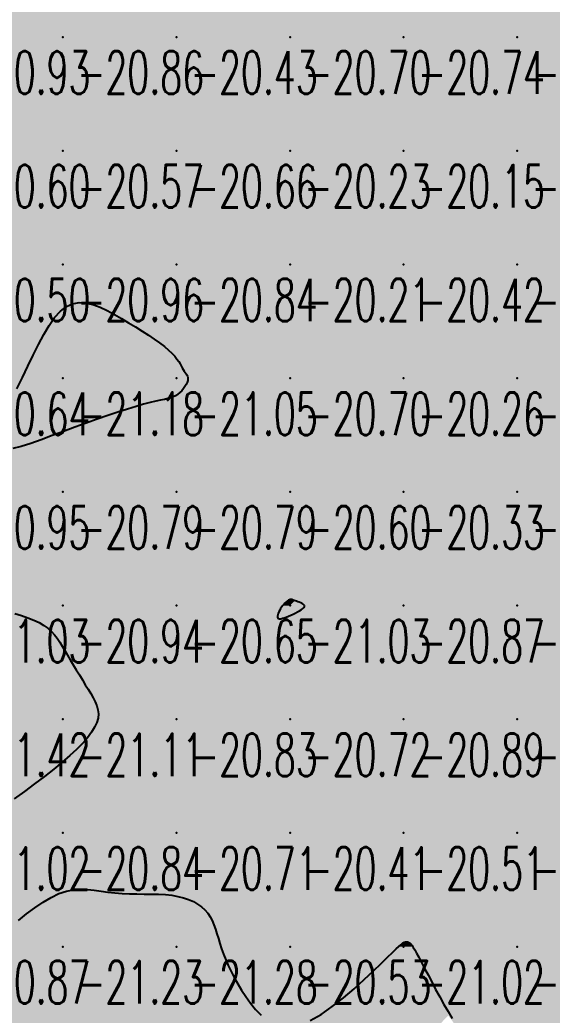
# Model space of a CAD drawing. Header units: millimetres. Extents: x 88261 to 90953, y 390274 to 392322.
# Drawn here: x 89396.5 to 89443.3, y 390511.2 to 390598.7 of the extents above; entities that cross this region are included whole.
import ezdxf
from ezdxf.enums import TextEntityAlignment as Align

# ---------------------------------------------------------------- set-up
doc = ezdxf.new("R2010")
doc.units = ezdxf.units.MM
doc.header["$LTSCALE"] = 25
for name, color, linetype in [('CN_03_00', 7, 'Continuous'), ('COTEAlt', 7, 'Continuous'), ('TN_COLORIAGE', 7, 'Continuous')]:
    doc.layers.add(name, color=color, linetype=linetype)
doc.styles.add('Simplex 1.0', font='Simplex.shx', dxfattribs={"width": 0.99, "height": 2.5})
doc.styles.get("Standard").update_dxf_attribs({"font": 'times.ttf'})

# ---------------------------------------------------------------- blocks, each defined once
blk = doc.blocks.new('COTE')
at = {"color": 0}
blk.add_point((0, 0), dxfattribs=at)
at = {"layer": 'COTEAlt'}
blk.add_attdef('ALT', text='', height=3.75, dxfattribs=at).set_placement((1.25, -1.25), align=Align.TOP_LEFT)

msp = doc.modelspace()

# ---------------------------------------------------------------- linework, layer by layer
at = {"layer": 'CN_03_00', "elevation": -21, "flags": 128}
for points in [[(89396.199, 390566.298), (89396.692, 390567.29), (89397.174, 390568.286), (89397.645, 390569.266), (89398.111, 390570.205), (89398.577, 390571.084), (89399.05, 390571.878), (89399.535, 390572.567), (89400.037, 390573.129), (89400.564, 390573.54), (89401.118, 390573.787), (89401.697, 390573.883), (89402.296, 390573.849), (89402.91, 390573.708), (89403.535, 390573.479), (89404.166, 390573.184), (89404.798, 390572.844), (89405.427, 390572.481), (89406.046, 390572.113), (89406.65, 390571.745), (89407.232, 390571.38), (89407.784, 390571.022), (89408.3, 390570.673), (89408.771, 390570.337), (89409.192, 390570.015), (89409.555, 390569.712), (89409.856, 390569.429), (89410.1, 390569.166), (89410.296, 390568.924), (89410.452, 390568.701), (89410.578, 390568.497), (89410.681, 390568.311), (89410.771, 390568.144), (89410.856, 390567.995), (89410.941, 390567.862), (89411.026, 390567.742), (89411.104, 390567.63), (89411.172, 390567.521), (89411.225, 390567.411), (89411.258, 390567.294), (89411.267, 390567.167), (89411.248, 390567.024), (89411.196, 390566.862), (89411.114, 390566.687), (89411.005, 390566.504), (89410.872, 390566.32), (89410.719, 390566.14), (89410.55, 390565.972), (89410.366, 390565.82), (89410.171, 390565.693), (89409.967, 390565.592), (89409.745, 390565.513), (89409.492, 390565.444), (89409.197, 390565.378), (89408.849, 390565.304), (89408.436, 390565.215), (89407.946, 390565.099), (89407.369, 390564.948), (89406.697, 390564.756), (89405.938, 390564.524), (89405.106, 390564.257), (89404.214, 390563.96), (89403.275, 390563.637), (89402.302, 390563.294), (89401.308, 390562.934), (89400.307, 390562.562), (89399.313, 390562.187), (89398.347, 390561.827), (89397.434, 390561.505), (89396.596, 390561.243), (89395.857, 390561.064)], [(89396.046, 390546.549), (89396.628, 390546.365), (89397.189, 390546.17), (89397.714, 390545.962), (89398.187, 390545.74), (89398.595, 390545.502), (89398.945, 390545.247), (89399.248, 390544.974), (89399.514, 390544.681), (89399.754, 390544.368), (89399.979, 390544.034), (89400.198, 390543.677), (89400.423, 390543.296), (89400.662, 390542.891), (89400.914, 390542.467), (89401.175, 390542.031), (89401.441, 390541.588), (89401.708, 390541.145), (89401.973, 390540.708), (89402.233, 390540.283), (89402.482, 390539.877), (89402.718, 390539.493), (89402.931, 390539.127), (89403.113, 390538.773), (89403.255, 390538.424), (89403.348, 390538.074), (89403.384, 390537.717), (89403.352, 390537.345), (89403.244, 390536.954), (89403.054, 390536.536), (89402.779, 390536.092), (89402.423, 390535.62), (89401.986, 390535.121), (89401.47, 390534.594), (89400.875, 390534.04), (89400.204, 390533.457), (89399.457, 390532.846), (89398.64, 390532.209), (89397.771, 390531.555), (89396.876, 390530.897), (89395.977, 390530.246)], [(89396.342, 390519.543), (89397.062, 390520.115), (89397.789, 390520.659), (89398.513, 390521.154), (89399.224, 390521.576), (89399.914, 390521.905), (89400.574, 390522.125), (89401.209, 390522.247), (89401.825, 390522.291), (89402.429, 390522.274), (89403.027, 390522.214), (89403.625, 390522.131), (89404.228, 390522.042), (89404.845, 390521.966), (89405.478, 390521.916), (89406.124, 390521.889), (89406.773, 390521.878), (89407.421, 390521.873), (89408.06, 390521.866), (89408.682, 390521.851), (89409.28, 390521.817), (89409.848, 390521.758), (89410.38, 390521.667), (89410.874, 390521.544), (89411.329, 390521.389), (89411.745, 390521.204), (89412.121, 390520.99), (89412.457, 390520.749), (89412.753, 390520.481), (89413.007, 390520.188), (89413.22, 390519.872), (89413.4, 390519.532), (89413.555, 390519.17), (89413.692, 390518.787), (89413.819, 390518.384), (89413.946, 390517.962), (89414.079, 390517.521), (89414.227, 390517.062), (89414.397, 390516.587), (89414.591, 390516.096), (89414.811, 390515.59), (89415.06, 390515.069), (89415.337, 390514.535), (89415.645, 390513.987), (89415.985, 390513.427), (89416.36, 390512.855), (89416.77, 390512.277), (89417.222, 390511.717), (89417.721, 390511.205)], [(89422.029, 390510.74), (89422.983, 390511.287), (89423.964, 390511.966), (89424.943, 390512.733), (89425.892, 390513.542), (89426.784, 390514.348), (89427.589, 390515.106), (89428.281, 390515.772), (89428.838, 390516.31), (89429.27, 390516.727), (89429.596, 390517.04), (89429.833, 390517.264), (89430, 390517.416), (89430.113, 390517.513), (89430.191, 390517.57), (89430.251, 390517.605), (89430.308, 390517.631), (89430.365, 390517.65), (89430.423, 390517.663), (89430.48, 390517.669), (89430.538, 390517.668), (89430.595, 390517.659), (89430.652, 390517.644), (89430.709, 390517.621), (89430.766, 390517.588), (89430.828, 390517.538), (89430.9, 390517.46), (89430.987, 390517.344), (89431.094, 390517.181), (89431.226, 390516.96), (89431.389, 390516.672), (89431.586, 390516.306), (89431.823, 390515.857), (89432.094, 390515.335), (89432.395, 390514.756), (89432.721, 390514.135), (89433.066, 390513.487), (89433.424, 390512.827), (89433.791, 390512.169), (89434.161, 390511.53), (89434.526, 390510.921)]]:
    msp.add_lwpolyline(points, dxfattribs=at)
msp.add_lwpolyline([(89419.426, 390546.977), (89419.344, 390546.835), (89419.27, 390546.692), (89419.21, 390546.553), (89419.166, 390546.423), (89419.143, 390546.307), (89419.146, 390546.21), (89419.177, 390546.139), (89419.239, 390546.096), (89419.331, 390546.08), (89419.449, 390546.088), (89419.59, 390546.118), (89419.749, 390546.166), (89419.925, 390546.229), (89420.113, 390546.305), (89420.311, 390546.39), (89420.513, 390546.482), (89420.715, 390546.578), (89420.908, 390546.677), (89421.087, 390546.778), (89421.243, 390546.878), (89421.371, 390546.975), (89421.463, 390547.068), (89421.512, 390547.154), (89421.514, 390547.233), (89421.475, 390547.305), (89421.402, 390547.37), (89421.304, 390547.43), (89421.188, 390547.484), (89421.064, 390547.533), (89420.938, 390547.579), (89420.82, 390547.621), (89420.715, 390547.661), (89420.623, 390547.696), (89420.541, 390547.727), (89420.466, 390547.75), (89420.397, 390547.765), (89420.33, 390547.77), (89420.262, 390547.764), (89420.192, 390547.746), (89420.118, 390547.713), (89420.038, 390547.667), (89419.955, 390547.607), (89419.87, 390547.533), (89419.782, 390547.447), (89419.693, 390547.348), (89419.603, 390547.236), (89419.514, 390547.112), (89419.426, 390546.977)], close=True, dxfattribs=at)
at = {"layer": 'TN_COLORIAGE', "color": 223}
for points in [[(89390.249, 390597.239, -20.385), (89400.249, 390597.239, -20.385), (89400.249, 390607.239, -20.385)], [(89390.249, 390607.239, -20.385), (89390.249, 390597.239, -20.385), (89400.249, 390607.239, -20.385)], [(89400.249, 390597.239, -20.434), (89410.249, 390597.239, -20.434), (89410.249, 390607.239, -20.434)], [(89400.249, 390607.239, -20.434), (89400.249, 390597.239, -20.434), (89410.249, 390607.239, -20.434)], [(89410.249, 390597.239, -20.879), (89420.249, 390597.239, -20.879), (89420.249, 390607.239, -20.879)], [(89410.249, 390607.239, -20.879), (89410.249, 390597.239, -20.879), (89420.249, 390607.239, -20.879)], [(89420.249, 390597.239, -20.708), (89430.249, 390597.239, -20.708), (89430.249, 390607.239, -20.708)], [(89420.249, 390607.239, -20.708), (89420.249, 390597.239, -20.708), (89430.249, 390607.239, -20.708)], [(89430.249, 390597.239, -20.625), (89440.249, 390597.239, -20.625), (89440.249, 390607.239, -20.625)], [(89430.249, 390607.239, -20.625), (89430.249, 390597.239, -20.625), (89440.249, 390607.239, -20.625)], [(89440.249, 390607.239, -20), (89447.986, 390607.239, -20), (89440.249, 390597.239, -20), (89446.441, 390603.432, -20)], [(89445.792, 390597.239, -20.297), (89446.441, 390603.432, -20.297), (89440.249, 390597.239, -20.297)], [(89390.249, 390587.239, -20.856), (89400.249, 390587.239, -20.856), (89400.249, 390597.239, -20.856)], [(89390.249, 390597.239, -20.856), (89390.249, 390587.239, -20.856), (89400.249, 390597.239, -20.856)], [(89400.249, 390587.239, -20.43), (89410.249, 390587.239, -20.43), (89410.249, 390597.239, -20.43)], [(89400.249, 390597.239, -20.43), (89400.249, 390587.239, -20.43), (89410.249, 390597.239, -20.43)], [(89410.249, 390587.239, -20.696), (89420.249, 390587.239, -20.696), (89420.249, 390597.239, -20.696)], [(89410.249, 390597.239, -20.696), (89410.249, 390587.239, -20.696), (89420.249, 390597.239, -20.696)], [(89420.249, 390597.239, -20.735), (89420.249, 390587.239, -20.735), (89430.249, 390597.239, -20.735)], [(89420.249, 390587.239, -20.735), (89430.249, 390587.239, -20.735), (89430.249, 390597.239, -20.735)], [(89430.249, 390587.239, -20.297), (89440.249, 390587.239, -20.297), (89440.249, 390597.239, -20.297)], [(89430.249, 390597.239, -20.297), (89430.249, 390587.239, -20.297), (89440.249, 390597.239, -20.297)], [(89440.249, 390597.239, -20), (89445.792, 390597.239, -20), (89440.249, 390587.239, -20), (89444.138, 390591.129, -20)], [(89440.249, 390587.239, -20), (89444.138, 390591.129, -20), (89450.249, 390587.239, -20), (89450.249, 390587.273, -20)], [(89390.249, 390577.239, -20.567), (89400.249, 390577.239, -20.567), (89400.249, 390587.239, -20.567)], [(89390.249, 390587.239, -20.567), (89390.249, 390577.239, -20.567), (89400.249, 390587.239, -20.567)], [(89400.249, 390577.239, -20.657), (89410.249, 390577.239, -20.657), (89410.249, 390587.239, -20.657)], [(89400.249, 390587.239, -20.657), (89400.249, 390577.239, -20.657), (89410.249, 390587.239, -20.657)], [(89410.249, 390577.239, -20.235), (89420.249, 390577.239, -20.235), (89420.249, 390587.239, -20.235)], [(89410.249, 390587.239, -20.235), (89410.249, 390577.239, -20.235), (89420.249, 390587.239, -20.235)], [(89420.249, 390587.239, -20.15), (89420.249, 390577.239, -20.15), (89430.249, 390587.239, -20.15)], [(89420.249, 390577.239, -20.15), (89430.249, 390577.239, -20.15), (89430.249, 390587.239, -20.15)], [(89430.249, 390587.239, -20.152), (89430.249, 390577.239, -20.152), (89440.249, 390587.239, -20.152)], [(89430.249, 390577.239, -20.152), (89440.249, 390577.239, -20.152), (89440.249, 390587.239, -20.152)], [(89440.249, 390577.239, -20.001), (89450.249, 390577.239, -20.001), (89450.249, 390587.239, -20.001)], [(89440.249, 390587.239, -20.001), (89440.249, 390577.239, -20.001), (89450.249, 390587.239, -20.001)], [(89400.249, 390575.374, -20.641), (89396.872, 390567.239, -20.641), (89400.249, 390577.239, -20.641), (89390.249, 390567.239, -20.641)], [(89390.249, 390577.239, -20.958), (89390.249, 390567.239, -20.958), (89400.249, 390577.239, -20.958)], [(89400.249, 390575.374, -20.835), (89405.515, 390572.506, -20.835), (89400.249, 390577.239, -20.835), (89410.249, 390577.239, -20.835)], [(89410.249, 390569.489, -20.835), (89405.515, 390572.506, -20.835), (89410.249, 390577.239, -20.835)], [(89410.249, 390569.489, -20.212), (89410.82, 390567.811, -20.212), (89410.249, 390577.239, -20.212), (89420.249, 390577.239, -20.212)], [(89411.604, 390567.239, -20.212), (89410.82, 390567.811, -20.212), (89420.249, 390567.239, -20.212), (89420.249, 390577.239, -20.212)], [(89420.249, 390577.239, -20.421), (89420.249, 390567.239, -20.421), (89430.249, 390577.239, -20.421)], [(89420.249, 390567.239, -20.421), (89430.249, 390567.239, -20.421), (89430.249, 390577.239, -20.421)], [(89430.249, 390577.239, -20.951), (89430.249, 390567.239, -20.951), (89440.249, 390577.239, -20.951)], [(89430.249, 390567.239, -20.951), (89440.249, 390567.239, -20.951), (89440.249, 390577.239, -20.951)], [(89440.249, 390577.239, -20.663), (89440.249, 390567.239, -20.663), (89450.249, 390577.239, -20.663)], [(89440.249, 390567.239, -20.663), (89450.249, 390567.239, -20.663), (89450.249, 390577.239, -20.663)], [(89392.417, 390559.407, -20.641), (89396.872, 390567.239, -20.641), (89390.249, 390557.239, -20.641), (89390.249, 390567.239, -20.641)], [(89410.249, 390565.374, -20.695), (89411.604, 390567.239, -20.695), (89410.249, 390557.239, -20.695), (89420.249, 390567.239, -20.695)], [(89410.249, 390557.239, -20.695), (89420.249, 390557.239, -20.695), (89420.249, 390567.239, -20.695)], [(89420.249, 390567.239, -20.257), (89420.249, 390557.239, -20.257), (89430.249, 390567.239, -20.257)], [(89420.249, 390557.239, -20.257), (89430.249, 390557.239, -20.257), (89430.249, 390567.239, -20.257)], [(89430.249, 390567.239, -20.654), (89430.249, 390557.239, -20.654), (89440.249, 390567.239, -20.654)], [(89430.249, 390557.239, -20.654), (89440.249, 390557.239, -20.654), (89440.249, 390567.239, -20.654)], [(89440.249, 390557.239, -20.476), (89450.249, 390557.239, -20.476), (89450.249, 390567.239, -20.476)], [(89440.249, 390567.239, -20.476), (89440.249, 390557.239, -20.476), (89450.249, 390567.239, -20.476)], [(89408.429, 390565.42, -20.785), (89400.249, 390562.637, -20.785), (89400.249, 390557.239, -20.785)], [(89410.249, 390565.374, -20.785), (89408.429, 390565.42, -20.785), (89410.249, 390557.239, -20.785), (89400.249, 390557.239, -20.785)], [(89392.417, 390559.407, -20.785), (89400.249, 390562.637, -20.785), (89390.249, 390557.239, -20.785), (89400.249, 390557.239, -20.785)], [(89390.249, 390550.687, -20.785), (89391.353, 390548.344, -20.785), (89390.249, 390557.239, -20.785), (89400.249, 390557.239, -20.785)], [(89393.195, 390547.239, -20.785), (89391.353, 390548.344, -20.785), (89400.249, 390547.239, -20.785), (89400.249, 390557.239, -20.785)], [(89400.249, 390547.239, -20.792), (89410.249, 390547.239, -20.792), (89410.249, 390557.239, -20.792)], [(89400.249, 390557.239, -20.792), (89400.249, 390547.239, -20.792), (89410.249, 390557.239, -20.792)], [(89410.249, 390557.239, -20.595), (89410.249, 390547.239, -20.595), (89420.249, 390557.239, -20.595)], [(89419.501, 390547.239, -20.595), (89420.249, 390547.896, -20.595), (89410.249, 390547.239, -20.595), (89420.249, 390557.239, -20.595)], [(89420.249, 390547.896, -20.332), (89420.657, 390547.648, -20.332), (89420.249, 390557.239, -20.332), (89430.249, 390557.239, -20.332)], [(89422.042, 390547.239, -20.332), (89420.657, 390547.648, -20.332), (89430.249, 390547.239, -20.332), (89430.249, 390557.239, -20.332)], [(89430.249, 390547.239, -20.346), (89440.249, 390547.239, -20.346), (89440.249, 390557.239, -20.346)], [(89430.249, 390557.239, -20.346), (89430.249, 390547.239, -20.346), (89440.249, 390557.239, -20.346)], [(89440.249, 390547.239, -20.366), (89450.249, 390547.239, -20.366), (89450.249, 390557.239, -20.366)], [(89440.249, 390557.239, -20.366), (89440.249, 390547.239, -20.366), (89450.249, 390557.239, -20.366)], [(89393.195, 390547.239, -20.936), (89398.919, 390545.91, -20.936), (89400.249, 390547.239, -20.936)], [(89400.249, 390543.562, -20.936), (89398.919, 390545.91, -20.936), (89400.249, 390547.239, -20.936)], [(89400.249, 390543.562, -20.648), (89402.624, 390539.615, -20.648), (89400.249, 390547.239, -20.648), (89410.249, 390547.239, -20.648)], [(89404.148, 390537.239, -20.648), (89402.624, 390539.615, -20.648), (89410.249, 390537.239, -20.648), (89410.249, 390547.239, -20.648)], [(89418.827, 390545.818, -20.648), (89419.501, 390547.239, -20.648), (89410.249, 390537.239, -20.648), (89410.249, 390547.239, -20.648)], [(89422.042, 390547.239, -20.719), (89420.249, 390546.32, -20.719), (89430.249, 390547.239, -20.719), (89420.249, 390537.239, -20.719)], [(89420.249, 390537.239, -20.87), (89430.249, 390537.239, -20.87), (89430.249, 390547.239, -20.87)], [(89430.249, 390547.239, -20.775), (89430.249, 390537.239, -20.775), (89440.249, 390547.239, -20.775)], [(89430.249, 390537.239, -20.775), (89440.249, 390537.239, -20.775), (89440.249, 390547.239, -20.775)], [(89440.249, 390547.239, -20.445), (89440.249, 390537.239, -20.445), (89450.249, 390547.239, -20.445)], [(89440.249, 390537.239, -20.445), (89450.249, 390537.239, -20.445), (89450.249, 390547.239, -20.445)], [(89418.827, 390545.818, -20.719), (89420.249, 390546.32, -20.719), (89410.249, 390537.239, -20.719), (89420.249, 390537.239, -20.719)], [(89400.249, 390533.15, -20.828), (89404.148, 390537.239, -20.828), (89400.249, 390527.239, -20.828), (89410.249, 390537.239, -20.828)], [(89400.249, 390527.239, -20.828), (89410.249, 390527.239, -20.828), (89410.249, 390537.239, -20.828)], [(89410.249, 390537.239, -20.719), (89410.249, 390527.239, -20.719), (89420.249, 390537.239, -20.719)], [(89410.249, 390527.239, -20.719), (89420.249, 390527.239, -20.719), (89420.249, 390537.239, -20.719)], [(89420.249, 390537.239, -20.888), (89420.249, 390527.239, -20.888), (89430.249, 390537.239, -20.888)], [(89420.249, 390527.239, -20.888), (89430.249, 390527.239, -20.888), (89430.249, 390537.239, -20.888)], [(89430.249, 390537.239, -20.796), (89430.249, 390527.239, -20.796), (89440.249, 390537.239, -20.796)], [(89430.249, 390527.239, -20.796), (89440.249, 390527.239, -20.796), (89440.249, 390537.239, -20.796)], [(89440.249, 390537.239, -20.349), (89440.249, 390527.239, -20.349), (89450.249, 390537.239, -20.349)], [(89440.249, 390527.239, -20.349), (89450.249, 390527.239, -20.349), (89450.249, 390537.239, -20.349)], [(89391.599, 390527.239, -20.841), (89400.249, 390533.15, -20.841), (89400.249, 390527.239, -20.841)], [(89393.843, 390517.239, -20.841), (89400.249, 390523.139, -20.841), (89390.249, 390517.239, -20.841), (89400.249, 390527.239, -20.841)], [(89390.249, 390525.619, -20.841), (89391.599, 390527.239, -20.841), (89390.249, 390517.239, -20.841), (89400.249, 390527.239, -20.841)], [(89400.249, 390523.139, -20.709), (89404.643, 390521.634, -20.709), (89400.249, 390527.239, -20.709), (89410.249, 390527.239, -20.709)], [(89404.643, 390521.634, -20.709), (89410.249, 390522.118, -20.709), (89410.249, 390527.239, -20.709)], [(89410.249, 390522.118, -20.411), (89413.452, 390520.443, -20.411), (89410.249, 390527.239, -20.411), (89420.249, 390527.239, -20.411)], [(89413.981, 390517.239, -20.411), (89413.452, 390520.443, -20.411), (89420.249, 390517.239, -20.411), (89420.249, 390527.239, -20.411)], [(89420.249, 390527.239, -20.512), (89420.249, 390517.239, -20.512), (89430.249, 390527.239, -20.512)], [(89429.797, 390517.239, -20.512), (89430.249, 390517.672, -20.512), (89420.249, 390517.239, -20.512), (89430.249, 390527.239, -20.512)], [(89430.712, 390517.703, -20.512), (89430.249, 390517.672, -20.512), (89440.249, 390527.239, -20.512), (89430.249, 390527.239, -20.512)], [(89431.155, 390517.239, -20.546), (89430.712, 390517.703, -20.546), (89440.249, 390517.239, -20.546), (89440.249, 390527.239, -20.546)], [(89440.249, 390527.239, -20.223), (89440.249, 390517.239, -20.223), (89450.249, 390527.239, -20.223)], [(89440.249, 390517.239, -20.223), (89450.249, 390517.239, -20.223), (89450.249, 390527.239, -20.223)], [(89413.981, 390517.239, -20.534), (89415.982, 390512.973, -20.534), (89420.249, 390517.239, -20.534)], [(89420.249, 390508.001, -20.534), (89415.982, 390512.973, -20.534), (89420.249, 390517.239, -20.534)], [(89429.797, 390517.239, -20.534), (89420.249, 390508.001, -20.534), (89420.249, 390517.239, -20.534)], [(89431.155, 390517.239, -20.779), (89434.185, 390511.176, -20.779), (89440.249, 390517.239, -20.779)], [(89437.067, 390507.239, -20.779), (89434.185, 390511.176, -20.779), (89440.249, 390507.239, -20.779), (89440.249, 390517.239, -20.779)], [(89440.249, 390517.239, -20.52), (89440.249, 390507.239, -20.52), (89450.249, 390517.239, -20.52)], [(89440.249, 390507.239, -20.52), (89450.249, 390507.239, -20.52), (89450.249, 390517.239, -20.52)]]:
    msp.add_solid(points, dxfattribs=at)
at = {"layer": 'TN_COLORIAGE', "color": 233}
for points in [[(89396.872, 390567.239, -21.183), (89400.249, 390575.374, -21.183), (89400.249, 390567.239, -21.183)], [(89405.515, 390572.506, -21.183), (89400.249, 390575.374, -21.183), (89400.249, 390567.239, -21.183)], [(89400.249, 390567.239, -21), (89405.515, 390572.506, -21), (89410.249, 390567.239, -21), (89410.249, 390569.489, -21)], [(89410.82, 390567.811, -21.048), (89410.249, 390569.489, -21.048), (89410.249, 390567.239, -21.048)], [(89410.82, 390567.811, -21.048), (89411.604, 390567.239, -21.048), (89410.249, 390567.239, -21.048)], [(89400.249, 390562.637, -21.183), (89392.417, 390559.407, -21.183), (89400.249, 390567.239, -21.183)], [(89396.872, 390567.239, -21.183), (89392.417, 390559.407, -21.183), (89400.249, 390567.239, -21.183)], [(89400.249, 390567.239, -21), (89400.249, 390562.637, -21), (89410.249, 390567.239, -21), (89408.429, 390565.42, -21)], [(89408.429, 390565.42, -21.048), (89410.249, 390565.374, -21.048), (89410.249, 390567.239, -21.048)], [(89411.604, 390567.239, -21.048), (89410.249, 390565.374, -21.048), (89410.249, 390567.239, -21.048)], [(89420.249, 390547.896, -21.028), (89419.501, 390547.239, -21.028), (89420.249, 390547.239, -21.028)], [(89420.657, 390547.648, -21.028), (89420.249, 390547.896, -21.028), (89420.249, 390547.239, -21.028)], [(89390.249, 390537.239, -21), (89398.919, 390545.91, -21), (89390.249, 390547.239, -21), (89393.195, 390547.239, -21)], [(89419.501, 390547.239, -21.028), (89418.827, 390545.818, -21.028), (89420.249, 390547.239, -21.028)], [(89420.249, 390546.32, -21.028), (89418.827, 390545.818, -21.028), (89420.249, 390547.239, -21.028)], [(89420.657, 390547.648, -21.028), (89422.042, 390547.239, -21.028), (89420.249, 390547.239, -21.028)], [(89420.249, 390546.32, -21.028), (89422.042, 390547.239, -21.028), (89420.249, 390547.239, -21.028)], [(89390.249, 390537.239, -21), (89398.919, 390545.91, -21), (89400.249, 390537.239, -21), (89400.249, 390543.562, -21)], [(89402.624, 390539.615, -21.11), (89400.249, 390543.562, -21.11), (89400.249, 390537.239, -21.11)], [(89402.624, 390539.615, -21.11), (89404.148, 390537.239, -21.11), (89400.249, 390537.239, -21.11)], [(89400.249, 390537.239, -21), (89400.249, 390533.15, -21), (89390.249, 390527.239, -21), (89391.599, 390527.239, -21)], [(89390.249, 390537.239, -21.11), (89390.249, 390527.239, -21.11), (89400.249, 390537.239, -21.11)], [(89404.148, 390537.239, -21.11), (89400.249, 390533.15, -21.11), (89400.249, 390537.239, -21.11)], [(89400.249, 390523.139, -21.228), (89393.843, 390517.239, -21.228), (89400.249, 390517.239, -21.228)], [(89404.643, 390521.634, -21.228), (89400.249, 390523.139, -21.228), (89400.249, 390517.239, -21.228)], [(89410.249, 390517.239, -21), (89410.249, 390522.118, -21), (89400.249, 390517.239, -21), (89404.643, 390521.634, -21)], [(89413.452, 390520.443, -21.277), (89410.249, 390522.118, -21.277), (89410.249, 390517.239, -21.277)], [(89413.452, 390520.443, -21.277), (89413.981, 390517.239, -21.277), (89410.249, 390517.239, -21.277)], [(89390.249, 390507.239, -21), (89390.249, 390515.177, -21), (89400.249, 390517.239, -21), (89393.843, 390517.239, -21)], [(89390.249, 390507.239, -21.228), (89400.249, 390507.239, -21.228), (89400.249, 390517.239, -21.228)], [(89400.249, 390517.239, -21.277), (89400.249, 390507.239, -21.277), (89410.249, 390517.239, -21.277)], [(89400.249, 390507.239, -21.277), (89410.249, 390507.239, -21.277), (89410.249, 390517.239, -21.277)], [(89410.249, 390507.239, -21), (89415.982, 390512.973, -21), (89410.249, 390517.239, -21), (89413.981, 390517.239, -21)], [(89420.249, 390507.239, -21.022), (89430.249, 390507.239, -21.022), (89430.249, 390517.239, -21.022)], [(89420.249, 390507.239, -21), (89420.249, 390508.001, -21), (89430.249, 390517.239, -21), (89429.797, 390517.239, -21)], [(89430.249, 390517.672, -21.022), (89429.797, 390517.239, -21.022), (89430.249, 390517.239, -21.022)], [(89430.249, 390517.672, -21.022), (89430.712, 390517.703, -21.022), (89430.249, 390517.239, -21.022)], [(89430.712, 390517.703, -21.022), (89431.155, 390517.239, -21.022), (89430.249, 390517.239, -21.022)], [(89430.249, 390507.239, -21), (89434.185, 390511.176, -21), (89430.249, 390517.239, -21), (89431.155, 390517.239, -21)], [(89410.249, 390507.239, -21), (89415.982, 390512.973, -21), (89420.249, 390507.239, -21), (89420.249, 390508.001, -21)]]:
    msp.add_solid(points, dxfattribs=at)

# ---------------------------------------------------------------- block references
at = {"layer": 'COTEAlt'}
ref = msp.add_blockref('COTE', (89390.249, 390597.239), dxfattribs=at)
ref.add_attrib('ALT', '-20.93', dxfattribs={"height": 3.75, "style": 'Simplex 1.0', "width": 0.6}).set_placement((89391.499, 390595.989), align=Align.TOP_LEFT)
ref = msp.add_blockref('COTE', (89400.249, 390597.239), dxfattribs=at)
ref.add_attrib('ALT', '-20.86', dxfattribs={"height": 3.75, "style": 'Simplex 1.0', "width": 0.6}).set_placement((89401.499, 390595.989), align=Align.TOP_LEFT)
ref = msp.add_blockref('COTE', (89410.249, 390597.239), dxfattribs=at)
ref.add_attrib('ALT', '-20.43', dxfattribs={"height": 3.75, "style": 'Simplex 1.0', "width": 0.6}).set_placement((89411.499, 390595.989), align=Align.TOP_LEFT)
ref = msp.add_blockref('COTE', (89420.249, 390597.239), dxfattribs=at)
ref.add_attrib('ALT', '-20.70', dxfattribs={"height": 3.75, "style": 'Simplex 1.0', "width": 0.6}).set_placement((89421.499, 390595.989), align=Align.TOP_LEFT)
ref = msp.add_blockref('COTE', (89430.249, 390597.239), dxfattribs=at)
ref.add_attrib('ALT', '-20.74', dxfattribs={"height": 3.75, "style": 'Simplex 1.0', "width": 0.6}).set_placement((89431.499, 390595.989), align=Align.TOP_LEFT)
ref = msp.add_blockref('COTE', (89440.249, 390597.239), dxfattribs=at)
ref.add_attrib('ALT', '-20.30', dxfattribs={"height": 3.75, "style": 'Simplex 1.0', "width": 0.6}).set_placement((89441.499, 390595.989), align=Align.TOP_LEFT)
ref = msp.add_blockref('COTE', (89390.249, 390587.239), dxfattribs=at)
ref.add_attrib('ALT', '-20.60', dxfattribs={"height": 3.75, "style": 'Simplex 1.0', "width": 0.6}).set_placement((89391.499, 390585.989), align=Align.TOP_LEFT)
ref = msp.add_blockref('COTE', (89400.249, 390587.239), dxfattribs=at)
ref.add_attrib('ALT', '-20.57', dxfattribs={"height": 3.75, "style": 'Simplex 1.0', "width": 0.6}).set_placement((89401.499, 390585.989), align=Align.TOP_LEFT)
ref = msp.add_blockref('COTE', (89410.249, 390587.239), dxfattribs=at)
ref.add_attrib('ALT', '-20.66', dxfattribs={"height": 3.75, "style": 'Simplex 1.0', "width": 0.6}).set_placement((89411.499, 390585.989), align=Align.TOP_LEFT)
ref = msp.add_blockref('COTE', (89420.249, 390587.239), dxfattribs=at)
ref.add_attrib('ALT', '-20.23', dxfattribs={"height": 3.75, "style": 'Simplex 1.0', "width": 0.6}).set_placement((89421.499, 390585.989), align=Align.TOP_LEFT)
ref = msp.add_blockref('COTE', (89430.249, 390587.239), dxfattribs=at)
ref.add_attrib('ALT', '-20.15', dxfattribs={"height": 3.75, "style": 'Simplex 1.0', "width": 0.6}).set_placement((89431.499, 390585.989), align=Align.TOP_LEFT)
ref = msp.add_blockref('COTE', (89440.249, 390587.239), dxfattribs=at)
ref.add_attrib('ALT', '-20.15', dxfattribs={"height": 3.75, "style": 'Simplex 1.0', "width": 0.6}).set_placement((89441.499, 390585.989), align=Align.TOP_LEFT)
ref = msp.add_blockref('COTE', (89390.249, 390577.239), dxfattribs=at)
ref.add_attrib('ALT', '-20.50', dxfattribs={"height": 3.75, "style": 'Simplex 1.0', "width": 0.6}).set_placement((89391.499, 390575.989), align=Align.TOP_LEFT)
ref = msp.add_blockref('COTE', (89400.249, 390577.239), dxfattribs=at)
ref.add_attrib('ALT', '-20.96', dxfattribs={"height": 3.75, "style": 'Simplex 1.0', "width": 0.6}).set_placement((89401.499, 390575.989), align=Align.TOP_LEFT)
ref = msp.add_blockref('COTE', (89410.249, 390577.239), dxfattribs=at)
ref.add_attrib('ALT', '-20.84', dxfattribs={"height": 3.75, "style": 'Simplex 1.0', "width": 0.6}).set_placement((89411.499, 390575.989), align=Align.TOP_LEFT)
ref = msp.add_blockref('COTE', (89420.249, 390577.239), dxfattribs=at)
ref.add_attrib('ALT', '-20.21', dxfattribs={"height": 3.75, "style": 'Simplex 1.0', "width": 0.6}).set_placement((89421.499, 390575.989), align=Align.TOP_LEFT)
ref = msp.add_blockref('COTE', (89430.249, 390577.239), dxfattribs=at)
ref.add_attrib('ALT', '-20.42', dxfattribs={"height": 3.75, "style": 'Simplex 1.0', "width": 0.6}).set_placement((89431.499, 390575.989), align=Align.TOP_LEFT)
ref = msp.add_blockref('COTE', (89440.249, 390577.239), dxfattribs=at)
ref.add_attrib('ALT', '-20.95', dxfattribs={"height": 3.75, "style": 'Simplex 1.0', "width": 0.6}).set_placement((89441.499, 390575.989), align=Align.TOP_LEFT)
ref = msp.add_blockref('COTE', (89390.249, 390567.239), dxfattribs=at)
ref.add_attrib('ALT', '-20.64', dxfattribs={"height": 3.75, "style": 'Simplex 1.0', "width": 0.6}).set_placement((89391.499, 390565.989), align=Align.TOP_LEFT)
ref = msp.add_blockref('COTE', (89400.249, 390567.239), dxfattribs=at)
ref.add_attrib('ALT', '-21.18', dxfattribs={"height": 3.75, "style": 'Simplex 1.0', "width": 0.6}).set_placement((89401.499, 390565.989), align=Align.TOP_LEFT)
ref = msp.add_blockref('COTE', (89410.249, 390567.239), dxfattribs=at)
ref.add_attrib('ALT', '-21.05', dxfattribs={"height": 3.75, "style": 'Simplex 1.0', "width": 0.6}).set_placement((89411.499, 390565.989), align=Align.TOP_LEFT)
ref = msp.add_blockref('COTE', (89420.249, 390567.239), dxfattribs=at)
ref.add_attrib('ALT', '-20.70', dxfattribs={"height": 3.75, "style": 'Simplex 1.0', "width": 0.6}).set_placement((89421.499, 390565.989), align=Align.TOP_LEFT)
ref = msp.add_blockref('COTE', (89430.249, 390567.239), dxfattribs=at)
ref.add_attrib('ALT', '-20.26', dxfattribs={"height": 3.75, "style": 'Simplex 1.0', "width": 0.6}).set_placement((89431.499, 390565.989), align=Align.TOP_LEFT)
ref = msp.add_blockref('COTE', (89440.249, 390567.239), dxfattribs=at)
ref.add_attrib('ALT', '-20.65', dxfattribs={"height": 3.75, "style": 'Simplex 1.0', "width": 0.6}).set_placement((89441.499, 390565.989), align=Align.TOP_LEFT)
ref = msp.add_blockref('COTE', (89390.249, 390557.239), dxfattribs=at)
ref.add_attrib('ALT', '-20.95', dxfattribs={"height": 3.75, "style": 'Simplex 1.0', "width": 0.6}).set_placement((89391.499, 390555.989), align=Align.TOP_LEFT)
ref = msp.add_blockref('COTE', (89400.249, 390557.239), dxfattribs=at)
ref.add_attrib('ALT', '-20.79', dxfattribs={"height": 3.75, "style": 'Simplex 1.0', "width": 0.6}).set_placement((89401.499, 390555.989), align=Align.TOP_LEFT)
ref = msp.add_blockref('COTE', (89410.249, 390557.239), dxfattribs=at)
ref.add_attrib('ALT', '-20.79', dxfattribs={"height": 3.75, "style": 'Simplex 1.0', "width": 0.6}).set_placement((89411.499, 390555.989), align=Align.TOP_LEFT)
ref = msp.add_blockref('COTE', (89420.249, 390557.239), dxfattribs=at)
ref.add_attrib('ALT', '-20.60', dxfattribs={"height": 3.75, "style": 'Simplex 1.0', "width": 0.6}).set_placement((89421.499, 390555.989), align=Align.TOP_LEFT)
ref = msp.add_blockref('COTE', (89430.249, 390557.239), dxfattribs=at)
ref.add_attrib('ALT', '-20.33', dxfattribs={"height": 3.75, "style": 'Simplex 1.0', "width": 0.6}).set_placement((89431.499, 390555.989), align=Align.TOP_LEFT)
ref = msp.add_blockref('COTE', (89440.249, 390557.239), dxfattribs=at)
ref.add_attrib('ALT', '-20.35', dxfattribs={"height": 3.75, "style": 'Simplex 1.0', "width": 0.6}).set_placement((89441.499, 390555.989), align=Align.TOP_LEFT)
ref = msp.add_blockref('COTE', (89390.249, 390547.239), dxfattribs=at)
ref.add_attrib('ALT', '-21.03', dxfattribs={"height": 3.75, "style": 'Simplex 1.0', "width": 0.6}).set_placement((89391.499, 390545.989), align=Align.TOP_LEFT)
ref = msp.add_blockref('COTE', (89400.249, 390547.239), dxfattribs=at)
ref.add_attrib('ALT', '-20.94', dxfattribs={"height": 3.75, "style": 'Simplex 1.0', "width": 0.6}).set_placement((89401.499, 390545.989), align=Align.TOP_LEFT)
ref = msp.add_blockref('COTE', (89410.249, 390547.239), dxfattribs=at)
ref.add_attrib('ALT', '-20.65', dxfattribs={"height": 3.75, "style": 'Simplex 1.0', "width": 0.6}).set_placement((89411.499, 390545.989), align=Align.TOP_LEFT)
ref = msp.add_blockref('COTE', (89420.249, 390547.239), dxfattribs=at)
ref.add_attrib('ALT', '-21.03', dxfattribs={"height": 3.75, "style": 'Simplex 1.0', "width": 0.6}).set_placement((89421.499, 390545.989), align=Align.TOP_LEFT)
ref = msp.add_blockref('COTE', (89430.249, 390547.239), dxfattribs=at)
ref.add_attrib('ALT', '-20.87', dxfattribs={"height": 3.75, "style": 'Simplex 1.0', "width": 0.6}).set_placement((89431.499, 390545.989), align=Align.TOP_LEFT)
ref = msp.add_blockref('COTE', (89440.249, 390547.239), dxfattribs=at)
ref.add_attrib('ALT', '-20.77', dxfattribs={"height": 3.75, "style": 'Simplex 1.0', "width": 0.6}).set_placement((89441.499, 390545.989), align=Align.TOP_LEFT)
ref = msp.add_blockref('COTE', (89390.249, 390537.239), dxfattribs=at)
ref.add_attrib('ALT', '-21.42', dxfattribs={"height": 3.75, "style": 'Simplex 1.0', "width": 0.6}).set_placement((89391.499, 390535.989), align=Align.TOP_LEFT)
ref = msp.add_blockref('COTE', (89400.249, 390537.239), dxfattribs=at)
ref.add_attrib('ALT', '-21.11', dxfattribs={"height": 3.75, "style": 'Simplex 1.0', "width": 0.6}).set_placement((89401.499, 390535.989), align=Align.TOP_LEFT)
ref = msp.add_blockref('COTE', (89410.249, 390537.239), dxfattribs=at)
ref.add_attrib('ALT', '-20.83', dxfattribs={"height": 3.75, "style": 'Simplex 1.0', "width": 0.6}).set_placement((89411.499, 390535.989), align=Align.TOP_LEFT)
ref = msp.add_blockref('COTE', (89420.249, 390537.239), dxfattribs=at)
ref.add_attrib('ALT', '-20.72', dxfattribs={"height": 3.75, "style": 'Simplex 1.0', "width": 0.6}).set_placement((89421.499, 390535.989), align=Align.TOP_LEFT)
ref = msp.add_blockref('COTE', (89430.249, 390537.239), dxfattribs=at)
ref.add_attrib('ALT', '-20.89', dxfattribs={"height": 3.75, "style": 'Simplex 1.0', "width": 0.6}).set_placement((89431.499, 390535.989), align=Align.TOP_LEFT)
ref = msp.add_blockref('COTE', (89440.249, 390537.239), dxfattribs=at)
ref.add_attrib('ALT', '-20.80', dxfattribs={"height": 3.75, "style": 'Simplex 1.0', "width": 0.6}).set_placement((89441.499, 390535.989), align=Align.TOP_LEFT)
ref = msp.add_blockref('COTE', (89390.249, 390527.239), dxfattribs=at)
ref.add_attrib('ALT', '-21.02', dxfattribs={"height": 3.75, "style": 'Simplex 1.0', "width": 0.6}).set_placement((89391.499, 390525.989), align=Align.TOP_LEFT)
ref = msp.add_blockref('COTE', (89400.249, 390527.239), dxfattribs=at)
ref.add_attrib('ALT', '-20.84', dxfattribs={"height": 3.75, "style": 'Simplex 1.0', "width": 0.6}).set_placement((89401.499, 390525.989), align=Align.TOP_LEFT)
ref = msp.add_blockref('COTE', (89410.249, 390527.239), dxfattribs=at)
ref.add_attrib('ALT', '-20.71', dxfattribs={"height": 3.75, "style": 'Simplex 1.0', "width": 0.6}).set_placement((89411.499, 390525.989), align=Align.TOP_LEFT)
ref = msp.add_blockref('COTE', (89420.249, 390527.239), dxfattribs=at)
ref.add_attrib('ALT', '-20.41', dxfattribs={"height": 3.75, "style": 'Simplex 1.0', "width": 0.6}).set_placement((89421.499, 390525.989), align=Align.TOP_LEFT)
ref = msp.add_blockref('COTE', (89430.249, 390527.239), dxfattribs=at)
ref.add_attrib('ALT', '-20.51', dxfattribs={"height": 3.75, "style": 'Simplex 1.0', "width": 0.6}).set_placement((89431.499, 390525.989), align=Align.TOP_LEFT)
ref = msp.add_blockref('COTE', (89440.249, 390527.239), dxfattribs=at)
ref.add_attrib('ALT', '-20.55', dxfattribs={"height": 3.75, "style": 'Simplex 1.0', "width": 0.6}).set_placement((89441.499, 390525.989), align=Align.TOP_LEFT)
ref = msp.add_blockref('COTE', (89390.249, 390517.239), dxfattribs=at)
ref.add_attrib('ALT', '-20.87', dxfattribs={"height": 3.75, "style": 'Simplex 1.0', "width": 0.6}).set_placement((89391.499, 390515.989), align=Align.TOP_LEFT)
ref = msp.add_blockref('COTE', (89400.249, 390517.239), dxfattribs=at)
ref.add_attrib('ALT', '-21.23', dxfattribs={"height": 3.75, "style": 'Simplex 1.0', "width": 0.6}).set_placement((89401.499, 390515.989), align=Align.TOP_LEFT)
ref = msp.add_blockref('COTE', (89410.249, 390517.239), dxfattribs=at)
ref.add_attrib('ALT', '-21.28', dxfattribs={"height": 3.75, "style": 'Simplex 1.0', "width": 0.6}).set_placement((89411.499, 390515.989), align=Align.TOP_LEFT)
ref = msp.add_blockref('COTE', (89420.249, 390517.239), dxfattribs=at)
ref.add_attrib('ALT', '-20.53', dxfattribs={"height": 3.75, "style": 'Simplex 1.0', "width": 0.6}).set_placement((89421.499, 390515.989), align=Align.TOP_LEFT)
ref = msp.add_blockref('COTE', (89430.249, 390517.239), dxfattribs=at)
ref.add_attrib('ALT', '-21.02', dxfattribs={"height": 3.75, "style": 'Simplex 1.0', "width": 0.6}).set_placement((89431.499, 390515.989), align=Align.TOP_LEFT)
ref = msp.add_blockref('COTE', (89440.249, 390517.239), dxfattribs=at)
ref.add_attrib('ALT', '-20.78', dxfattribs={"height": 3.75, "style": 'Simplex 1.0', "width": 0.6}).set_placement((89441.499, 390515.989), align=Align.TOP_LEFT)

doc.saveas('drawing.dxf')
